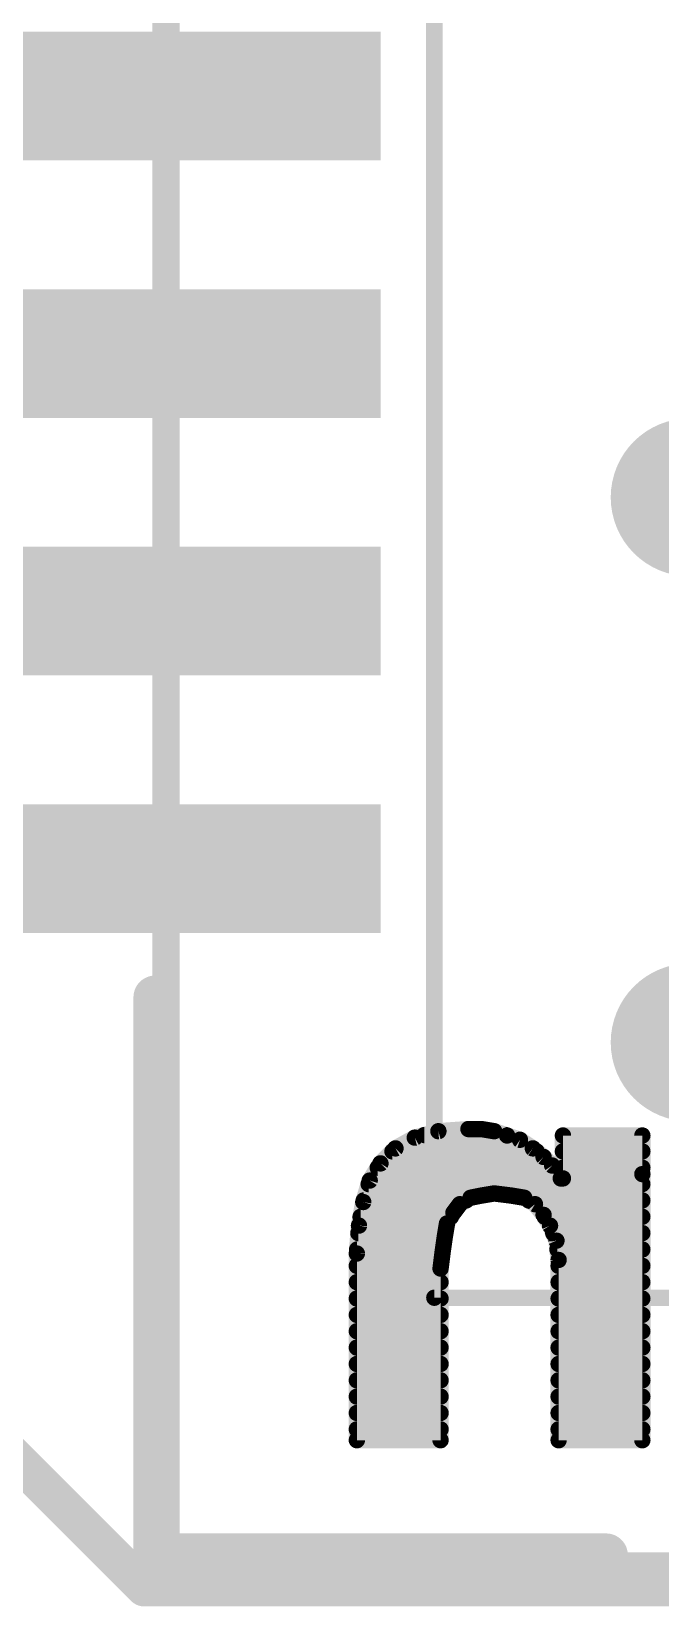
# Model space of a CAD drawing. Extents: x -38 to 69, y -72 to 37.
# Drawn here: x 8.36 to 11.29, y 6.26 to 13.6 of the extents above; entities that cross this region are included whole.
import ezdxf

# ---------------------------------------------------------------- set-up
doc = ezdxf.new("R2010")
doc.units = 0
for name, color, linetype in [('1', 12, 'CONTINUOUS'), ('16', 132, 'CONTINUOUS'), ('18', 110, 'CONTINUOUS'), ('21', 41, 'CONTINUOUS'), ('22', 40, 'CONTINUOUS'), ('39', 12, 'CONTINUOUS'), ('51', 53, 'CONTINUOUS')]:
    doc.layers.add(name, color=color, linetype=linetype)

# ---------------------------------------------------------------- blocks, each defined once
blk = doc.blocks.new('RECT')
blk.add_solid([(-0.5, -0.5), (0.5, -0.5), (-0.5, 0.5), (0.5, 0.5)])
blk = doc.blocks.new('ROUNDV')
at = {"const_width": 0.5}
blk.add_lwpolyline([(0, -0.25, 1), (0, 0.25, 1), (0, -0.25)], format="xyb", dxfattribs=at)

msp = doc.modelspace()

# ---------------------------------------------------------------- linework, layer by layer
at = {"layer": '16', "const_width": 0.1778}
for points in [[(8.89, 6.35), (7.62, 7.62)], [(13.97, 6.35), (8.89, 6.35)]]:
    msp.add_lwpolyline(points, dxfattribs=at)
at = {"layer": '16', "const_width": 0.0889}
for points in [[(8.89, 6.3945, 1), (8.89, 6.3056)], [(8.8586, 6.3186, 1), (8.9214, 6.3814)]]:
    msp.add_lwpolyline(points, format="xyb", dxfattribs=at)
at = {"layer": '21', "const_width": 0.2032}
for points in [[(8.94, 9.1), (8.94, 6.5)], [(8.94, 6.5), (11.04, 6.5)]]:
    msp.add_lwpolyline(points, dxfattribs=at)
at = {"layer": '21', "const_width": 0.1016}
for points in [[(8.9908, 9.1, 1), (8.8892, 9.1)], [(8.94, 6.5508, 1), (8.94, 6.4492)], [(8.8892, 6.5, 1), (8.9908, 6.5)], [(11.04, 6.4492, 1), (11.04, 6.5508)]]:
    msp.add_lwpolyline(points, format="xyb", dxfattribs=at)
at = {"layer": '22', "const_width": 0.0762}
for points in [[(10.399, 8.486), (10.259, 8.476)], [(10.459, 8.486), (10.399, 8.486)], [(10.519, 8.476), (10.459, 8.486)], [(10.149, 8.446), (10.059, 8.396)], [(10.259, 8.476), (10.149, 8.446)], [(10.1937, 8.4582), (10.5724, 8.4582)], [(10.579, 8.456), (10.519, 8.476)], [(10.639, 8.436), (10.579, 8.456)], [(10.699, 8.396), (10.639, 8.436)], [(11.209, 8.456), (10.839, 8.456)], [(10.839, 8.456), (10.839, 8.256)], [(11.209, 8.276), (11.209, 8.456)], [(10.059, 8.396), (9.989, 8.326)], [(10.045, 8.382), (10.7165, 8.382)], [(10.749, 8.356), (10.699, 8.396)], [(10.789, 8.316), (10.749, 8.356)], [(10.839, 8.382), (11.209, 8.382)], [(9.989, 8.326), (9.939, 8.246)], [(9.9764, 8.3058), (10.7958, 8.3058)], [(10.829, 8.256), (10.789, 8.316)], [(10.839, 8.256), (10.829, 8.256)], [(10.839, 8.3058), (11.209, 8.3058)], [(11.209, 7.036), (11.209, 8.276)], [(9.939, 8.246), (9.909, 8.146)], [(9.9341, 8.2296), (11.209, 8.2296)], [(10.459, 8.176), (10.519, 8.186)], [(10.519, 8.186), (10.599, 8.176)], [(9.909, 8.146), (9.889, 8.036)], [(9.9112, 8.1534), (10.388, 8.1534)], [(10.329, 8.096), (10.359, 8.136)], [(10.359, 8.136), (10.409, 8.166)], [(10.409, 8.166), (10.459, 8.176)], [(10.599, 8.176), (10.659, 8.166)], [(10.659, 8.166), (10.709, 8.136)], [(10.68, 8.1534), (11.209, 8.1534)], [(10.709, 8.136), (10.749, 8.086)], [(9.889, 8.036), (9.879, 7.906)], [(9.8965, 8.0772), (10.3177, 8.0772)], [(10.289, 7.986), (10.299, 8.046)], [(10.299, 8.046), (10.329, 8.096)], [(10.749, 8.086), (10.779, 8.036)], [(10.7543, 8.0772), (11.209, 8.0772)], [(10.779, 8.036), (10.809, 7.966)], [(9.8863, 8.001), (10.2915, 8.001)], [(10.279, 7.916), (10.289, 7.986)], [(10.794, 8.001), (11.209, 8.001)], [(10.809, 7.966), (10.819, 7.876)], [(9.879, 7.906), (9.879, 7.036)], [(9.8804, 7.9248), (10.2803, 7.9248)], [(10.269, 7.836), (10.279, 7.916)], [(10.8136, 7.9248), (11.209, 7.9248)], [(9.879, 7.8486), (10.2706, 7.8486)], [(10.269, 7.036), (10.269, 7.836)], [(10.819, 7.876), (10.819, 7.036)], [(10.819, 7.8486), (11.209, 7.8486)], [(9.879, 7.7724), (10.269, 7.7724)], [(10.819, 7.7724), (11.209, 7.7724)], [(9.879, 7.6962), (10.269, 7.6962)], [(10.819, 7.6962), (11.209, 7.6962)], [(9.879, 7.62), (10.269, 7.62)], [(10.819, 7.62), (11.209, 7.62)], [(9.879, 7.5438), (10.269, 7.5438)], [(10.819, 7.5438), (11.209, 7.5438)], [(9.879, 7.4676), (10.269, 7.4676)], [(10.819, 7.4676), (11.209, 7.4676)], [(9.879, 7.3914), (10.269, 7.3914)], [(10.819, 7.3914), (11.209, 7.3914)], [(9.879, 7.3152), (10.269, 7.3152)], [(10.819, 7.3152), (11.209, 7.3152)], [(9.879, 7.239), (10.269, 7.239)], [(10.819, 7.239), (11.209, 7.239)], [(9.879, 7.1628), (10.269, 7.1628)], [(10.819, 7.1628), (11.209, 7.1628)], [(9.879, 7.0866), (10.269, 7.0866)], [(10.819, 7.0866), (11.209, 7.0866)], [(9.879, 7.036), (10.269, 7.036)], [(10.819, 7.036), (11.209, 7.036)]]:
    msp.add_lwpolyline(points, dxfattribs=at)
at = {"layer": '22', "const_width": 0.0381}
for points in [[(10.264, 8.4576, 1), (10.254, 8.4944)], [(10.399, 8.5051, 1), (10.399, 8.467)], [(10.4004, 8.467, 1), (10.3976, 8.505)], [(10.4621, 8.5048, 1), (10.4559, 8.4672)], [(10.459, 8.467, 1), (10.459, 8.5051)], [(10.525, 8.4941, 1), (10.513, 8.4579)], [(10.144, 8.4644, 1), (10.154, 8.4276)], [(10.1583, 8.4293, 1), (10.1397, 8.4627)], [(10.1937, 8.4772, 1), (10.1937, 8.4391)], [(10.2576, 8.495, 1), (10.2604, 8.457)], [(10.5159, 8.4572, 1), (10.5221, 8.4948)], [(10.585, 8.4741, 1), (10.573, 8.4379)], [(10.5724, 8.4391, 1), (10.5724, 8.4772)], [(10.573, 8.4379, 1), (10.585, 8.4741)], [(10.6496, 8.4519, 1), (10.6284, 8.4201)], [(10.633, 8.4179, 1), (10.645, 8.4541)], [(10.839, 8.4751, 1), (10.839, 8.437)], [(10.8581, 8.456, 1), (10.82, 8.456)], [(11.2281, 8.456, 1), (11.19, 8.456)], [(11.209, 8.437, 1), (11.209, 8.4751)], [(10.045, 8.401, 1), (10.045, 8.3629)], [(10.0497, 8.4127, 1), (10.0683, 8.3793)], [(10.0725, 8.3825, 1), (10.0455, 8.4095)], [(10.7109, 8.4109, 1), (10.6871, 8.3811)], [(10.6884, 8.3801, 1), (10.7096, 8.4119)], [(10.7165, 8.3629, 1), (10.7165, 8.401)], [(10.7625, 8.3695, 1), (10.7355, 8.3425)], [(10.7371, 8.3411, 1), (10.7609, 8.3709)], [(10.839, 8.401, 1), (10.839, 8.3629)], [(11.209, 8.3629, 1), (11.209, 8.401)], [(9.9764, 8.3248, 1), (9.9764, 8.2867)], [(9.9755, 8.3395, 1), (10.0025, 8.3125)], [(10.0052, 8.3159, 1), (9.9728, 8.3361)], [(10.8049, 8.3266, 1), (10.7731, 8.3054)], [(10.7755, 8.3025, 1), (10.8025, 8.3295)], [(10.7958, 8.2867, 1), (10.7958, 8.3248)], [(10.829, 8.2751, 1), (10.829, 8.237)], [(10.839, 8.3248, 1), (10.839, 8.2867)], [(10.839, 8.237, 1), (10.839, 8.2751)], [(11.2281, 8.276, 1), (11.19, 8.276)], [(11.19, 8.276, 1), (11.2281, 8.276)], [(11.209, 8.2867, 1), (11.209, 8.3248)], [(9.9341, 8.2486, 1), (9.9341, 8.2105)], [(9.9228, 8.2561, 1), (9.9552, 8.2359)], [(9.9572, 8.2405, 1), (9.9208, 8.2515)], [(10.5214, 8.2049, 1), (10.5166, 8.1671)], [(10.5221, 8.1672, 1), (10.5159, 8.2048)], [(10.8131, 8.2454, 1), (10.8449, 8.2666)], [(10.82, 8.256, 1), (10.8581, 8.256)], [(11.209, 8.2105, 1), (11.209, 8.2486)], [(9.8908, 8.1515, 1), (9.9272, 8.1405)], [(9.9277, 8.1426, 1), (9.8903, 8.1494)], [(9.9112, 8.1724, 1), (9.9112, 8.1343)], [(10.3492, 8.1523, 1), (10.3688, 8.1197)], [(10.3742, 8.1246, 1), (10.3438, 8.1474)], [(10.388, 8.1343, 1), (10.388, 8.1724)], [(10.4053, 8.1847, 1), (10.4127, 8.1473)], [(10.4188, 8.1497, 1), (10.3992, 8.1823)], [(10.4559, 8.1948, 1), (10.4621, 8.1572)], [(10.4627, 8.1573, 1), (10.4553, 8.1947)], [(10.6021, 8.1948, 1), (10.5959, 8.1572)], [(10.5966, 8.1571, 1), (10.6014, 8.1949)], [(10.6688, 8.1823, 1), (10.6492, 8.1497)], [(10.6559, 8.1472, 1), (10.6621, 8.1848)], [(10.68, 8.1724, 1), (10.68, 8.1343)], [(10.7239, 8.1479, 1), (10.6941, 8.1241)], [(10.6992, 8.1197, 1), (10.7188, 8.1523)], [(11.209, 8.1343, 1), (11.209, 8.1724)], [(9.908, 8.0345, 1), (9.87, 8.0375)], [(9.8965, 8.0963, 1), (9.8965, 8.0582)], [(10.2827, 8.0558, 1), (10.3153, 8.0362)], [(10.3178, 8.0429, 1), (10.2802, 8.0491)], [(10.3138, 8.1074, 1), (10.3442, 8.0846)], [(10.3453, 8.0862, 1), (10.3127, 8.1058)], [(10.3177, 8.0582, 1), (10.3177, 8.0963)], [(10.7653, 8.0958, 1), (10.7327, 8.0762)], [(10.7341, 8.0741, 1), (10.7639, 8.0979)], [(10.7543, 8.0963, 1), (10.7543, 8.0582)], [(10.7965, 8.0435, 1), (10.7615, 8.0285)], [(11.209, 8.0582, 1), (11.209, 8.0963)], [(9.8863, 8.0201, 1), (9.8863, 7.982)], [(9.8703, 8.0394, 1), (9.9077, 8.0326)], [(10.2702, 7.9891, 1), (10.3078, 7.9829)], [(10.3079, 7.9833, 1), (10.2701, 7.9887)], [(10.2915, 7.982, 1), (10.2915, 8.0201)], [(10.7627, 8.0262, 1), (10.7953, 8.0458)], [(10.794, 8.0201, 1), (10.794, 7.982)], [(10.8279, 7.9681, 1), (10.7901, 7.9639)], [(11.209, 7.982, 1), (11.209, 8.0201)], [(9.8981, 7.906, 1), (9.86, 7.906)], [(9.8804, 7.9439, 1), (9.8804, 7.9058)], [(10.2601, 7.9187, 1), (10.2979, 7.9133)], [(10.2979, 7.9136, 1), (10.2601, 7.9184)], [(10.2803, 7.9058, 1), (10.2803, 7.9439)], [(10.7915, 7.9585, 1), (10.8265, 7.9735)], [(10.8136, 7.9439, 1), (10.8136, 7.9058)], [(11.209, 7.9058, 1), (11.209, 7.9439)], [(9.86, 7.9075, 1), (9.898, 7.9045)], [(9.879, 7.8677, 1), (9.879, 7.8296)], [(10.2881, 7.836, 1), (10.25, 7.836)], [(10.2501, 7.8384, 1), (10.2879, 7.8336)], [(10.2706, 7.8296, 1), (10.2706, 7.8677)], [(10.819, 7.8677, 1), (10.819, 7.8296)], [(10.8381, 7.876, 1), (10.8, 7.876)], [(10.8001, 7.8739, 1), (10.8379, 7.8781)], [(11.209, 7.8296, 1), (11.209, 7.8677)], [(9.879, 7.7915, 1), (9.879, 7.7534)], [(10.269, 7.7534, 1), (10.269, 7.7915)], [(10.819, 7.7915, 1), (10.819, 7.7534)], [(11.209, 7.7534, 1), (11.209, 7.7915)], [(9.879, 7.7153, 1), (9.879, 7.6772)], [(10.269, 7.6772, 1), (10.269, 7.7153)], [(10.819, 7.7153, 1), (10.819, 7.6772)], [(11.209, 7.6772, 1), (11.209, 7.7153)], [(9.879, 7.6391, 1), (9.879, 7.601)], [(10.269, 7.601, 1), (10.269, 7.6391)], [(10.819, 7.6391, 1), (10.819, 7.601)], [(11.209, 7.601, 1), (11.209, 7.6391)], [(9.879, 7.5629, 1), (9.879, 7.5248)], [(10.269, 7.5248, 1), (10.269, 7.5629)], [(10.819, 7.5629, 1), (10.819, 7.5248)], [(11.209, 7.5248, 1), (11.209, 7.5629)], [(9.879, 7.4867, 1), (9.879, 7.4486)], [(10.269, 7.4486, 1), (10.269, 7.4867)], [(10.819, 7.4867, 1), (10.819, 7.4486)], [(11.209, 7.4486, 1), (11.209, 7.4867)], [(9.879, 7.4104, 1), (9.879, 7.3723)], [(10.269, 7.3723, 1), (10.269, 7.4104)], [(10.819, 7.4104, 1), (10.819, 7.3723)], [(11.209, 7.3723, 1), (11.209, 7.4104)], [(9.879, 7.3342, 1), (9.879, 7.2961)], [(10.269, 7.2961, 1), (10.269, 7.3342)], [(10.819, 7.3342, 1), (10.819, 7.2961)], [(11.209, 7.2961, 1), (11.209, 7.3342)], [(9.879, 7.2581, 1), (9.879, 7.22)], [(10.269, 7.22, 1), (10.269, 7.2581)], [(10.819, 7.2581, 1), (10.819, 7.22)], [(11.209, 7.22, 1), (11.209, 7.2581)], [(9.879, 7.1819, 1), (9.879, 7.1438)], [(10.269, 7.1438, 1), (10.269, 7.1819)], [(10.819, 7.1819, 1), (10.819, 7.1438)], [(11.209, 7.1438, 1), (11.209, 7.1819)], [(9.879, 7.1057, 1), (9.879, 7.0676)], [(10.269, 7.0676, 1), (10.269, 7.1057)], [(10.819, 7.1057, 1), (10.819, 7.0676)], [(11.209, 7.0676, 1), (11.209, 7.1057)], [(9.879, 7.0551, 1), (9.879, 7.017)], [(9.86, 7.036, 1), (9.8981, 7.036)], [(10.25, 7.036, 1), (10.2881, 7.036)], [(10.269, 7.017, 1), (10.269, 7.0551)], [(10.819, 7.0551, 1), (10.819, 7.017)], [(10.8, 7.036, 1), (10.8381, 7.036)], [(11.19, 7.036, 1), (11.2281, 7.036)], [(11.209, 7.017, 1), (11.209, 7.0551)]]:
    msp.add_lwpolyline(points, format="xyb", dxfattribs=at)
at = {"layer": '39', "const_width": 0.0762}
for points in [[(10.24, 7.7), (10.24, 17.7)], [(20.24, 7.7), (10.24, 7.7)]]:
    msp.add_lwpolyline(points, dxfattribs=at)
at = {"layer": '39', "const_width": 0.0381}
for points in [[(10.24, 7.7191, 1), (10.24, 7.681)], [(10.221, 7.7, 1), (10.2591, 7.7)]]:
    msp.add_lwpolyline(points, format="xyb", dxfattribs=at)
at = {"layer": '51', "const_width": 0.127}
for points in [[(8.99, 18.95), (8.99, 6.45)], [(8.99, 6.45), (21.49, 6.45)]]:
    msp.add_lwpolyline(points, dxfattribs=at)
at = {"layer": '51', "const_width": 0.0635}
for points in [[(8.9582, 6.45, 1), (9.0218, 6.45)], [(8.99, 6.4817, 1), (8.99, 6.4183)]]:
    msp.add_lwpolyline(points, format="xyb", dxfattribs=at)

# ---------------------------------------------------------------- block references
at = {"layer": '1', "xscale": 2, "yscale": 0.6}
for p in [(8.99, 13.3), (8.99, 12.1), (8.99, 10.9), (8.99, 9.7)]:
    msp.add_blockref('RECT', p, dxfattribs=at)
at = {"layer": '18', "xscale": 0.7366, "yscale": 0.7366}
for p in [(11.43, 11.43), (11.43, 11.43), (11.43, 8.89), (11.43, 8.89)]:
    msp.add_blockref('ROUNDV', p, dxfattribs=at)

doc.saveas('drawing.dxf')
